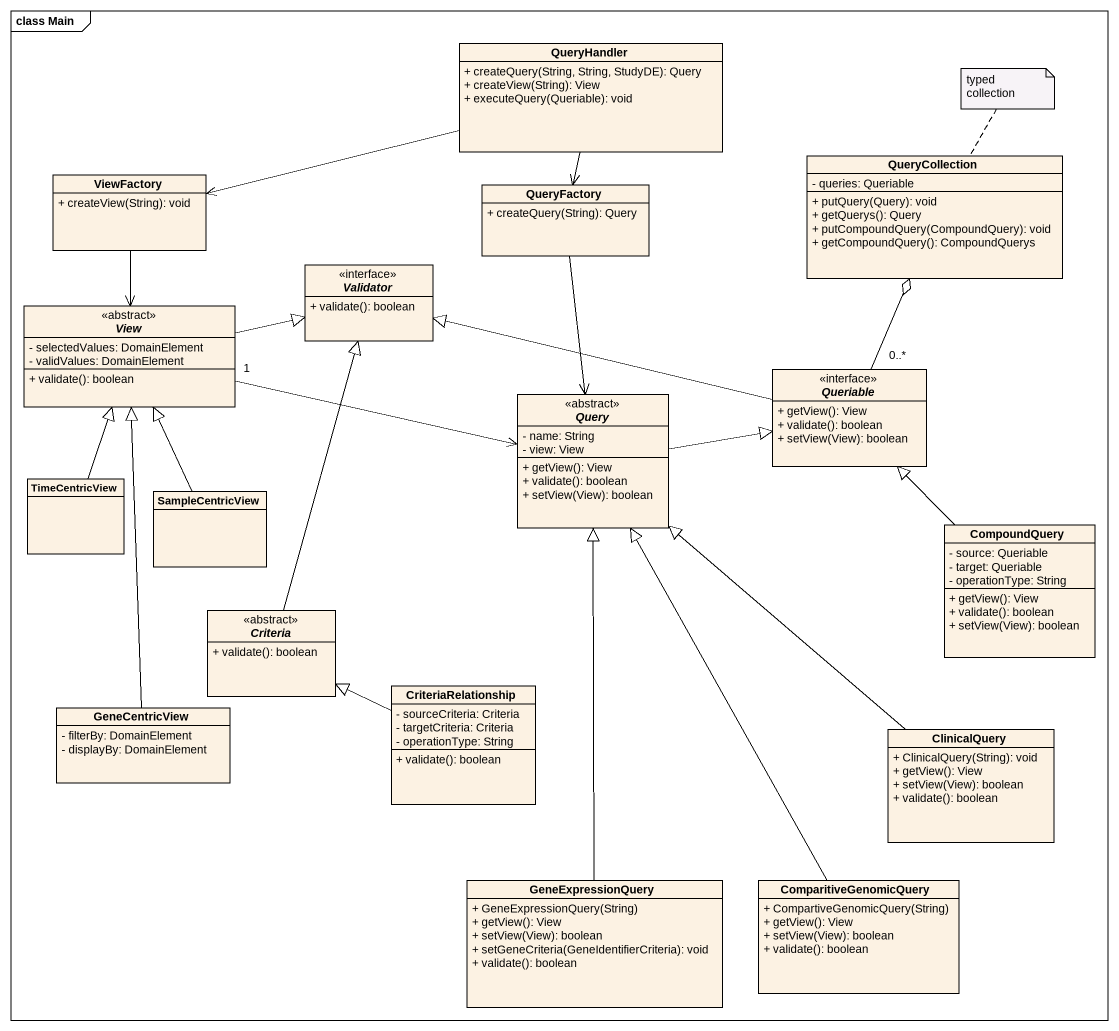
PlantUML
@startuml
mainframe class Main
hide circle
hide empty members
skinparam classAttributeIconSize 0
class QueryHandler {
  + createQuery(String, String, StudyDE): Query
  + createView(String): View
  + executeQuery(Queriable): void
}
class ViewFactory {
  + createView(String): void
}
class QueryFactory {
  + createQuery(String): Query
}
class QueryCollection {
  - queries: Queriable
  + putQuery(Query): void
  + getQuerys(): Query
  + putCompoundQuery(CompoundQuery): void
  + getCompoundQuery(): CompoundQuerys
}
interface Validator <<interface>> {
  + validate(): boolean
}
abstract class View <<abstract>> {
  - selectedValues: DomainElement
  - validValues: DomainElement
  + validate(): boolean
}
interface Queriable <<interface>> {
  + getView(): View
  + validate(): boolean
  + setView(View): boolean
}
abstract class Query <<abstract>> {
  - name: String
  - view: View
  + getView(): View
  + validate(): boolean
  + setView(View): boolean
}
class TimeCentricView
class SampleCentricView
class CompoundQuery {
  - source: Queriable
  - target: Queriable
  - operationType: String
  + getView(): View
  + validate(): boolean
  + setView(View): boolean
}
abstract class Criteria <<abstract>> {
  + validate(): boolean
}
class GeneCentricView {
  - filterBy: DomainElement
  - displayBy: DomainElement
}
class CriteriaRelationship {
  - sourceCriteria: Criteria
  - targetCriteria: Criteria
  - operationType: String
  + validate(): boolean
}
class ClinicalQuery {
  + ClinicalQuery(String): void
  + getView(): View
  + setView(View): boolean
  + validate(): boolean
}
class GeneExpressionQuery {
  + GeneExpressionQuery(String)
  + getView(): View
  + setView(View): boolean
  + setGeneCriteria(GeneIdentifierCriteria): void
  + validate(): boolean
}
class ComparitiveGenomicQuery {
  + CompartiveGenomicQuery(String)
  + getView(): View
  + setView(View): boolean
  + validate(): boolean
}
QueryHandler -left-> ViewFactory
QueryHandler --> QueryFactory
ViewFactory --> View
View -right-|> Validator
View "1" -right-> Query
Queriable "0..*" -up-o QueryCollection
Queriable -left-|> Validator
Query <-up- QueryFactory
Query -right-|> Queriable
TimeCentricView -up-|> View
SampleCentricView -up-|> View
CompoundQuery -up-|> Queriable
Criteria -up-|> Validator
GeneCentricView -up-|> View
CriteriaRelationship -left-|> Criteria
ClinicalQuery -up-|> Query
GeneExpressionQuery -up-|> Query
ComparitiveGenomicQuery -up-|> Query
note top of QueryCollection : typed collection
@enduml
